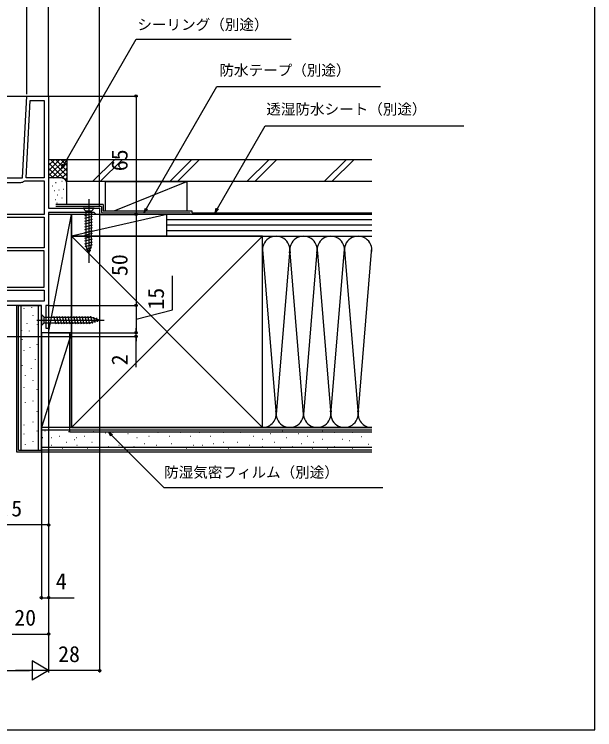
# Model space of a CAD drawing. Units: millimetres, scale not verified. Extents: x -525 to 525, y -783 to 777.
# Drawn here: x 206.1 to 525, y -782.6 to -389.7 of the extents above; entities that cross this region are included whole.
import ezdxf
from ezdxf.enums import TextEntityAlignment as Align

# ---------------------------------------------------------------- set-up
doc = ezdxf.new("R2010")
doc.units = ezdxf.units.MM
doc.header["$LTSCALE"] = 4
for name, color, linetype in [('0-2_YKK_11', 7, 'Continuous'), ('0-4_YKK_12', 2, 'Continuous'), ('0-5_YKK_13', 4, 'Continuous'), ('0-7_YKK_D', 6, 'Continuous'), ('0-8_YKK_ZWAK', 7, 'Continuous'), ('0-9_YSS_K', 3, 'Continuous'), ('0-A_YSS_KE', 3, 'Continuous')]:
    doc.layers.add(name, color=color, linetype=linetype)
doc.styles.add('ＭＳ ゴシック', font='')
doc.styles.get('ＭＳ ゴシック').set_extended_font_data('MS Gothic')

msp = doc.modelspace()

# ---------------------------------------------------------------- linework, layer by layer
at = {"layer": '0-2_YKK_11'}
for points in [[(183.003, -479.6), (210.644, -479.6), (213.003, -434.6), (225.003, -434.6), (225.003, -496.2), (253.003, -496.2), (253.003, -499.6), (251.103, -499.6), (250.603, -499.1), (250.103, -498.6), (225.003, -498.6), (225.003, -549.6), (223.503, -549.6), (223.503, -562.1), (225.003, -562.1), (225.003, -564.6), (221.003, -564.6), (221.003, -549.6)], [(192.203, -493.6), (192.203, -482), (209.769, -482)], [(211.638, -481.318), (211.96, -481.2), (222.603, -481.2), (222.603, -499.6)], [(222.603, -499.6), (185.403, -499.6), (185.403, -496.5), (189.303, -496.5)], [(221.003, -549.6), (157.003, -549.6), (157.003, -547.8), (159.003, -547.8), (159.003, -539.6), (163.303, -539.6), (163.303, -541.1), (161.403, -541.1), (161.403, -547.1), (168.603, -547.1), (168.603, -541.1), (166.803, -541.1), (166.803, -539.6), (171.003, -539.6), (171.003, -541.945), (171.57, -542.273), (175.526, -539.989)]]:
    msp.add_lwpolyline(points, dxfattribs=at)
for points in [[(212.647, -479.6), (214.88, -437), (222.603, -437), (222.603, -479.6)], [(222.603, -518), (185.403, -518), (185.403, -501.2), (222.603, -501.2)], [(189.603, -539.6), (222.603, -539.6), (222.603, -519.6), (189.603, -519.6), (189.603, -521.6), (188.403, -521.6), (188.403, -519.6), (185.403, -519.6), (185.403, -539.6), (188.403, -539.6), (188.403, -537.6), (189.603, -537.6)], [(184.603, -541.2), (222.603, -541.2), (222.603, -547.2), (184.603, -547.2)]]:
    msp.add_lwpolyline(points, close=True, dxfattribs=at)
msp.add_arc((209.769, -479.1), 2.9, 269.99999, 310.11919, dxfattribs=at)
at = {"layer": '0-4_YKK_12'}
msp.add_line((147.827, -434.599), (213.9, -434.601), dxfattribs=at)
at = {"layer": '0-5_YKK_13'}
for p, q in [((247.003, -491.2), (247.003, -526.2)), ((250.103, -496.2), (243.903, -496.2)), ((243.903, -496.2), (245.453, -497.75)), ((245.453, -497.75), (245.453, -516.284)), ((248.553, -497.75), (245.453, -497.75)), ((250.103, -496.2), (248.553, -497.75)), ((248.553, -516.284), (248.553, -497.75)), ((244.903, -500.176), (249.103, -499.051)), ((244.903, -501.729), (249.103, -500.604)), ((244.903, -503.282), (249.103, -502.157)), ((244.903, -504.835), (249.103, -503.71)), ((244.903, -506.388), (249.103, -505.263)), ((244.903, -507.941), (249.103, -506.816)), ((244.903, -509.494), (249.103, -508.369)), ((244.903, -511.047), (249.103, -509.921)), ((244.903, -512.6), (249.103, -511.474)), ((244.903, -514.153), (249.103, -513.027)), ((244.903, -515.706), (249.103, -514.58)), ((245.162, -517.189), (249.103, -516.133)), ((247.003, -521.2), (245.453, -516.284)), ((245.614, -518.621), (248.65, -517.808)), ((247.003, -521.2), (248.553, -516.284)), ((246.065, -520.053), (248.115, -519.504)), ((218.503, -557.6), (255.503, -557.6)), ((221.003, -554.5), (222.553, -556.05)), ((222.553, -556.05), (248.087, -556.05)), ((227.748, -555.5), (228.874, -559.7)), ((229.301, -555.5), (230.427, -559.7)), ((230.854, -555.5), (231.98, -559.7)), ((232.407, -555.5), (233.533, -559.7)), ((233.96, -555.5), (235.085, -559.7)), ((235.513, -555.5), (236.638, -559.7)), ((237.066, -555.5), (238.191, -559.7)), ((238.619, -555.5), (239.744, -559.7)), ((240.172, -555.5), (241.297, -559.7)), ((241.725, -555.5), (242.85, -559.7)), ((243.278, -555.5), (244.403, -559.7)), ((244.83, -555.5), (245.956, -559.7)), ((246.383, -555.5), (247.509, -559.7)), ((247.936, -555.5), (248.992, -559.441)), ((253.003, -557.6), (248.087, -556.05)), ((253.003, -557.6), (248.087, -559.15)), ((253.003, -557.6), (248.087, -559.15)), ((249.611, -555.953), (250.424, -558.989)), ((251.307, -556.488), (251.856, -558.538)), ((222.553, -559.15), (248.087, -559.15))]:
    msp.add_line(p, q, dxfattribs=at)
msp.add_lwpolyline([(221.003, -554.5), (221.003, -560.7), (222.553, -559.15), (222.553, -556.05)], dxfattribs=at)
at = {"layer": '0-7_YKK_D'}
for p, q in [((213.003, -433.601), (213.003, -371.602)), ((213.003, -433.601), (213.003, -371.602)), ((225.003, -434.6), (225.003, -371.602)), ((225.003, -433.6), (225.003, -371.602)), ((253.003, -495.7), (253.003, -371.602)), ((225.003, -434.6), (274.001, -434.6)), ((273.001, -434.6), (273.001, -499.6)), ((252.803, -499.6), (274.001, -499.6)), ((252.803, -499.6), (274.001, -499.6)), ((253.001, -500.1), (253.001, -751.1)), ((273.001, -499.6), (273.001, -549.6)), ((225.253, -549.6), (274.001, -549.6)), ((226.253, -549.6), (274.001, -549.6)), ((273.001, -549.6), (273.001, -564.6)), ((221.003, -564.205), (221.003, -711.1)), ((225.001, -564.6), (225.001, -671.1)), ((225.001, -565.1), (225.001, -751.1)), ((225.003, -564.35), (225.002, -751.1)), ((225.003, -564.35), (225.003, -731.1)), ((225.003, -564.35), (225.003, -711.1)), ((225.503, -564.6), (274.001, -564.6)), ((225.503, -564.6), (274.001, -564.6)), ((273.001, -564.6), (273.001, -562.05)), ((273.001, -566.6), (273.001, -564.6)), ((177.503, -566.6), (274.001, -566.6)), ((273.001, -566.6), (273.001, -569.15)), ((225.001, -670.1), (177.501, -670.1)), ((205.004, -730.1), (225.003, -730.1)), ((225.002, -750.1), (215.908, -744.85)), ((215.908, -744.85), (215.908, -755.35)), ((-214.498, -750.096), (214.502, -750.1)), ((225.002, -750.1), (206.815, -750.1)), ((225.002, -750.1), (215.908, -755.35)), ((253.001, -750.1), (225.001, -750.1))]:
    msp.add_line(p, q, dxfattribs=at)
for points in [[(232.005, -474.552), (233.28, -472.344), (273.068, -403.429), (358.243, -403.429)], [(277.522, -498.64), (278.797, -496.431), (317.495, -429.404), (407.253, -429.404)], [(316.436, -498.646), (317.711, -496.438), (344.02, -450.869), (453.072, -450.869)], [(233.872, -472.686), (232.005, -474.552), (232.688, -472.002)], [(279.389, -496.773), (277.522, -498.64), (278.205, -496.09)], [(318.302, -496.779), (316.436, -498.646), (317.119, -496.096)], [(273.001, -557.1), (293.001, -552.04), (293.001, -533.313)], [(273.001, -583.572), (273.001, -566.6), (273.001, -564.6)], [(259.131, -621.386), (257.811, -619.1), (260.098, -620.42)], [(257.811, -619.1), (259.614, -620.903), (288.367, -649.656), (408.59, -649.656)], [(221.003, -710.1), (225.003, -710.1), (239.121, -710.1)]]:
    msp.add_lwpolyline(points, dxfattribs=at)
for centre in [(273.001, -434.6), (273.001, -499.6), (273.001, -499.6), (273.001, -549.6), (273.001, -549.6), (273.001, -564.6), (273.001, -564.6), (273.001, -566.6), (225.001, -670.1), (221.003, -710.1), (225.003, -710.1), (225.003, -730.1), (253.001, -750.1)]:
    msp.add_circle(centre, 0.637, dxfattribs=at)
at = {"layer": '0-8_YKK_ZWAK'}
msp.add_lwpolyline([(-525, -782.6), (525, -782.6), (525, 747.4)], dxfattribs=at)
at = {"layer": '0-9_YSS_K'}
for p, q in [((235.001, -469.6), (225.001, -469.6)), ((225.001, -478.458), (233.859, -469.6)), ((225.001, -475.629), (231.03, -469.6)), ((225.001, -472.801), (228.202, -469.6)), ((225.001, -469.973), (225.374, -469.6)), ((225.001, -471.286), (235.001, -481.286)), ((226.143, -469.6), (235.001, -478.458)), ((226.687, -479.6), (235.001, -471.286)), ((228.971, -469.6), (235.001, -475.629)), ((231.8, -469.6), (235.001, -472.801)), ((234.628, -469.6), (235.001, -469.973)), ((261.111, -469.6), (249.111, -481.6)), ((265.354, -469.6), (253.354, -481.6)), ((303.538, -469.6), (291.538, -481.6)), ((307.78, -469.6), (295.78, -481.6)), ((345.964, -469.6), (333.964, -481.6)), ((350.207, -469.6), (338.207, -481.6)), ((388.39, -469.6), (376.39, -481.6)), ((392.633, -469.6), (380.633, -481.6)), ((225.001, -474.115), (230.486, -479.6)), ((229.516, -479.6), (235.001, -474.115)), ((225.001, -476.943), (227.676, -479.618)), ((232.326, -479.618), (235.001, -476.943)), ((232.001, -479.6), (225.001, -479.6)), ((228.858, -482.095), (229.058, -482.095)), ((232.196, -481.428), (232.396, -481.428)), ((234.206, -480.566), (235.001, -479.772)), ((235.001, -493.9), (235.001, -482.6)), ((256.001, -481.6), (256.001, -497.6)), ((256.001, -481.6), (301.001, -481.6)), ((261.001, -497.6), (301.001, -481.6)), ((301.001, -481.6), (301.001, -497.6)), ((227.001, -483.926), (227.202, -483.926)), ((228.19, -486.435), (228.39, -486.435)), ((230.527, -486.101), (230.727, -486.101)), ((233.197, -485.767), (233.397, -485.767)), ((229.924, -488.894), (230.124, -488.894)), ((232.196, -490.441), (232.396, -490.441)), ((228.524, -491.442), (228.724, -491.442)), ((229.545, -493.22), (229.745, -493.22)), ((225, -564.6), (237.501, -499.6)), ((290.001, -499.6), (237.501, -511.6)), ((301.001, -499.6), (256.001, -499.6)), ((290.001, -511.6), (290.001, -499.6)), ((402.495, -499.6), (290.001, -499.6)), ((402.495, -502.6), (290.001, -502.6)), ((402.495, -505.6), (290.001, -505.6)), ((402.495, -508.6), (290.001, -508.6)), ((237.504, -616.6), (342.504, -511.6)), ((237.504, -511.6), (342.504, -616.6)), ((290.001, -511.6), (402.495, -511.6)), ((342.504, -511.6), (402.497, -511.6)), ((395.004, -609.481), (402.581, -517.782)), ((342.51, -518.794), (349.846, -607.568)), ((357.346, -520.632), (350.004, -609.481)), ((365.004, -609.481), (357.662, -520.632)), ((372.394, -520.045), (365.004, -609.481)), ((372.664, -520.665), (380.004, -609.481)), ((380.004, -609.481), (387.505, -518.707)), ((387.579, -519.632), (395.004, -609.481)), ((207.503, -630.1), (207.503, -549.6)), ((210.003, -629.1), (210.003, -549.6)), ((219.503, -629.1), (219.503, -549.6)), ((211.344, -551.019), (211.344, -551.219)), ((215.555, -550.792), (215.555, -550.992)), ((209.696, -556.788), (209.696, -556.988)), ((216.289, -555.14), (216.289, -555.34)), ((212.992, -559.261), (212.992, -559.461)), ((218.784, -560.082), (218.784, -560.282)), ((210.098, -563.4), (210.098, -563.6)), ((214.386, -563.59), (214.386, -563.79)), ((221.003, -616.6), (221.003, -564.151)), ((237.504, -564.6), (221.003, -564.6)), ((237.504, -564.6), (221.003, -616.6)), ((237.504, -616.6), (237.504, -564.6)), ((210.52, -568.326), (210.52, -568.526)), ((218.004, -566.708), (218.004, -566.908)), ((214.641, -572.447), (214.641, -572.647)), ((218.437, -570.799), (218.437, -570.999)), ((211.344, -574.095), (211.344, -574.295)), ((217.613, -579.04), (217.613, -579.24)), ((210.52, -582.337), (210.52, -582.537)), ((215.465, -583.985), (215.465, -584.185)), ((212.168, -588.106), (212.168, -588.306)), ((216.289, -590.579), (216.289, -590.779)), ((211.344, -594.699), (211.344, -594.899)), ((218.437, -595.524), (218.437, -595.724)), ((212.168, -602.872), (212.168, -603.072)), ((216.289, -602.048), (216.289, -602.248)), ((218.437, -607.817), (218.437, -608.017)), ((209.696, -611.114), (209.696, -611.314)), ((211.344, -615.235), (211.344, -615.435)), ((216.289, -613.586), (216.289, -613.786)), ((237.504, -616.6), (221.003, -616.6)), ((342.504, -616.6), (402.497, -616.6)), ((211.344, -620.18), (211.344, -620.38)), ((218.437, -618.531), (218.437, -618.731)), ((402.497, -618.1), (221.003, -618.1)), ((222.914, -618.43), (223.114, -618.43)), ((235.712, -618.819), (235.912, -618.819)), ((236.687, -618.43), (236.887, -618.43)), ((249.484, -618.819), (249.684, -618.819)), ((256.111, -619.599), (256.311, -619.599)), ((260.202, -619.166), (260.402, -619.166)), ((268.443, -619.99), (268.643, -619.99)), ((284.927, -619.166), (285.127, -619.166)), ((297.22, -619.166), (297.42, -619.166)), ((307.934, -619.166), (308.134, -619.166)), ((321.121, -619.166), (321.321, -619.166)), ((330.187, -619.166), (330.387, -619.166)), ((346.67, -619.99), (346.87, -619.99)), ((353.263, -618.342), (353.463, -618.342)), ((362.329, -619.99), (362.529, -619.99)), ((375.516, -618.342), (375.716, -618.342)), ((382.109, -619.166), (382.309, -619.166)), ((391.999, -619.166), (392.199, -619.166)), ((216.289, -624.301), (216.289, -624.501)), ((221.62, -622.048), (221.82, -622.048)), ((226.422, -622.048), (226.622, -622.048)), ((230.77, -621.314), (230.97, -621.314)), ((234.891, -624.611), (235.091, -624.611)), ((239.22, -623.217), (239.42, -623.217)), ((240.195, -622.048), (240.395, -622.048)), ((244.543, -621.314), (244.743, -621.314)), ((248.664, -624.611), (248.864, -624.611)), ((252.993, -623.217), (253.193, -623.217)), ((261.85, -622.962), (262.05, -622.962)), ((273.388, -622.138), (273.588, -622.138)), ((279.982, -621.314), (280.182, -621.314)), ((291.451, -621.314), (291.651, -621.314)), ((302.989, -621.314), (303.189, -621.314)), ((313.704, -621.314), (313.904, -621.314)), ((321.121, -624.611), (321.321, -624.611)), ((328.538, -624.611), (328.738, -624.611)), ((337.604, -621.314), (337.804, -621.314)), ((342.549, -622.962), (342.749, -622.962)), ((349.142, -624.611), (349.342, -624.611)), ((355.736, -622.138), (355.936, -622.138)), ((367.274, -621.314), (367.474, -621.314)), ((370.571, -624.611), (370.771, -624.611)), ((375.516, -622.962), (375.716, -622.962)), ((386.23, -622.962), (386.43, -622.962)), ((390.35, -623.787), (390.55, -623.787)), ((396.623, -621.654), (396.823, -621.654)), ((212.168, -625.949), (212.168, -626.149)), ((402.497, -627.6), (221.003, -627.6)), ((226.649, -626.259), (226.849, -626.259)), ((232.418, -627.907), (232.618, -627.907)), ((237.466, -627.505), (237.666, -627.505)), ((239.03, -627.505), (239.23, -627.505)), ((240.422, -626.259), (240.622, -626.259)), ((246.191, -627.907), (246.391, -627.907)), ((252.803, -627.505), (253.003, -627.505)), ((257.729, -627.083), (257.929, -627.083)), ((263.498, -626.259), (263.698, -626.259)), ((271.74, -627.083), (271.94, -627.083)), ((277.509, -625.435), (277.709, -625.435)), ((284.102, -626.259), (284.302, -626.259)), ((292.275, -625.435), (292.475, -625.435)), ((300.517, -627.907), (300.717, -627.907)), ((304.638, -626.259), (304.838, -626.259)), ((309.583, -626.259), (309.783, -626.259)), ((315.352, -625.435), (315.552, -625.435)), ((323.593, -627.907), (323.793, -627.907)), ((335.132, -626.259), (335.332, -626.259)), ((342.549, -627.083), (342.749, -627.083)), ((352.439, -627.907), (352.639, -627.907)), ((359.032, -627.083), (359.232, -627.083)), ((363.977, -625.435), (364.177, -625.435)), ((369.746, -627.907), (369.946, -627.907)), ((377.988, -627.907), (378.188, -627.907)), ((382.109, -627.083), (382.309, -627.083)), ((391.999, -627.907), (392.199, -627.907)), ((400.712, -625.744), (400.912, -625.744)), ((402.497, -630.1), (207.503, -630.1))]:
    msp.add_line(p, q, dxfattribs=at)
for points in [[(237.501, -564.6), (237.501, -499.6), (225.001, -499.6), (225, -564.6)], [(290.001, -511.6), (290.001, -499.6), (237.501, -499.6), (237.501, -511.6)]]:
    msp.add_lwpolyline(points, close=True, dxfattribs=at)
for centre, radius, start, end in [((232.001, -482.6), 3, 360, 90), ((350.004, -519.1), 7.5, 348.21668, 191.78379), ((365.004, -519.1), 7.5, 348.21668, 191.78379), ((380.004, -519.1), 7.5, 348.21668, 191.78379), ((395.004, -519.1), 7.5, 348.21644, 191.78379), ((342.504, -609.1), 7.5, 270, 11.78353), ((357.504, -609.1), 7.5, 168.21646, 11.78353), ((372.504, -609.1), 7.5, 168.21646, 11.78353), ((387.504, -609.1), 7.5, 168.21646, 11.78353), ((402.504, -609.1), 7.5, 168.21646, 269.9524)]:
    msp.add_arc(centre, radius, start, end, dxfattribs=at)
at = {"layer": '0-A_YSS_KE'}
for p, q in [((402.495, -469.6), (235.001, -469.6)), ((235.001, -469.6), (235.001, -481.6)), ((402.495, -481.6), (235.001, -481.6)), ((255.036, -494.206), (229.036, -494.202)), ((254.035, -495.206), (229.035, -495.202)), ((303.735, -497.644), (303.734, -498.644)), ((303.734, -498.644), (402.528, -498.66)), ((342.504, -525.565), (342.504, -511.6)), ((342.504, -616.6), (342.504, -519.1)), ((208.503, -629.1), (208.503, -549.6)), ((208.503, -549.6), (221.003, -549.6)), ((221.003, -629.1), (221.003, -549.6)), ((236.504, -564.6), (236.504, -619.1)), ((402.497, -616.6), (221.003, -616.6)), ((221.003, -629.1), (221.003, -616.6)), ((236.504, -619.1), (402.497, -619.1)), ((208.503, -629.1), (221.003, -629.1)), ((402.497, -629.1), (221.003, -629.1))]:
    msp.add_line(p, q, dxfattribs=at)
for points in [[(255.036, -494.206), (255.035, -497.636), (303.735, -497.644)], [(254.035, -495.206), (254.034, -498.636), (302.734, -498.644)], [(342.504, -511.6), (237.504, -511.6), (237.504, -616.6), (342.504, -616.6)]]:
    msp.add_lwpolyline(points, dxfattribs=at)

# ---------------------------------------------------------------- texts
at = {"layer": '0-7_YKK_D', "style": 'ＭＳ ゴシック'}
for s, height, p in [('シーリング（別途）', 5.865, (273.782, -400.05)), ('防水テープ（別途）', 5.865, (318.832, -425.121)), ('透湿防水シート（別途）', 5.865, (344.584, -446.477)), ('防湿気密フィルム（別途）', 5.865, (288.456, -645.911)), ('47.5', 8.798, (186.524, -668.1)), ('4', 8.798, (228.94, -708.1)), ('20', 8.798, (206.14, -728.1)), ('28', 8.798, (230.239, -748.1))]:
    msp.add_text(s, height=height, dxfattribs=at).set_placement(p, align=Align.BOTTOM_LEFT)
for s, p in [('65', (271.001, -475.861)), ('50', (271.001, -533.464)), ('15', (291.001, -551.881)), ('2', (271.001, -582.459))]:
    msp.add_text(s, height=8.798, rotation=90, dxfattribs=at).set_placement(p, align=Align.BOTTOM_LEFT)

doc.saveas('drawing.dxf')
